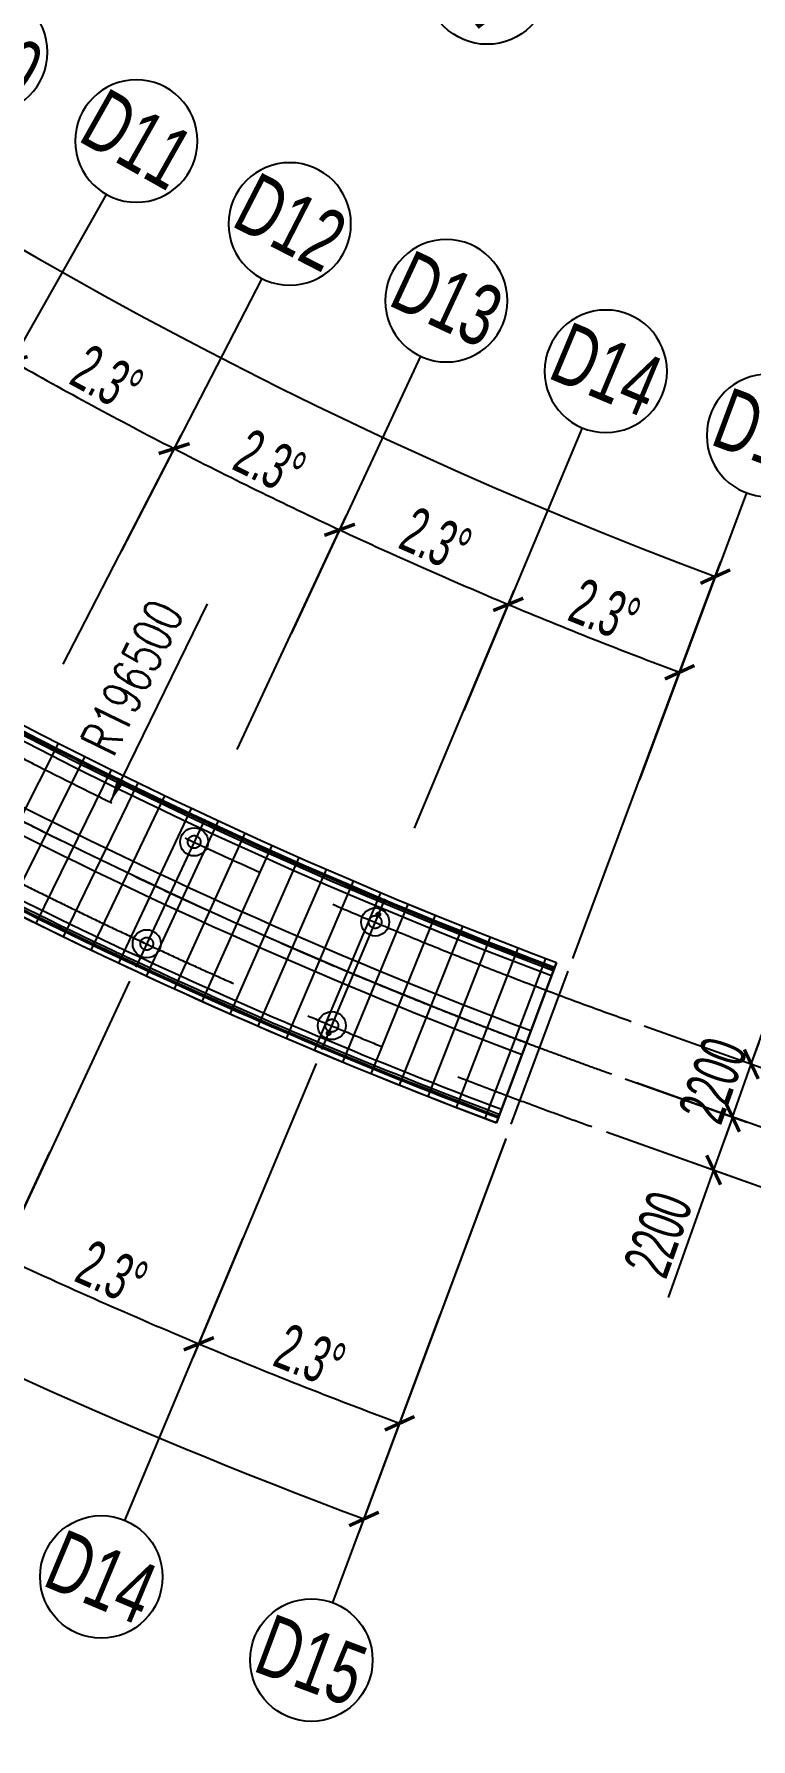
# Model space of a CAD drawing. Extents: x 36903891 to 38126251, y 2073392 to 2924740.
# Drawn here: x 37021895 to 37049990, y 2073392 to 2140173 of the extents above; entities that cross this region are included whole.
import ezdxf
from ezdxf.enums import TextEntityAlignment as Align
from ezdxf.xclip import XClip

# ---------------------------------------------------------------- set-up
doc = ezdxf.new("R2010")
doc.units = 0
doc.header["$LTSCALE"] = 1000
doc.header["$XCLIPFRAME"] = 0
for name, pattern in [('CENTER', [2, 1.25, -0.25, 0.25, -0.25]), ('CENTER2', [28.575, 19.05, -3.175, 3.175, -3.175]), ('DASH', [0.35, 0.25, -0.1])]:
    doc.linetypes.add(name, pattern=pattern)
doc.layers.get('0').update_dxf_attribs({"color": 8})
doc.layers.get('Defpoints').update_dxf_attribs({"color": 8})
for name, color, linetype in [('#幕墙线-平面', 8, 'Continuous'), ('#文字', 8, 'Continuous'), ('#标注', 8, 'Continuous'), ('#轴线', 8, 'CENTER2'), ('A-AL-E', 8, 'Continuous'), ('A-COLS-PLAN-C', 8, 'DASH'), ('A-DETL-ALUM', 8, 'Continuous'), ('A-FLOR', 8, 'Continuous'), ('A-GRID', 8, 'CENTER'), ('A-ROOF-DRAN', 8, 'Continuous'), ('A-STRS-HRAL', 8, 'Continuous'), ('DIM', 8, 'Continuous'), ('水-雨水-压力流-标识', 8, 'Continuous')]:
    doc.layers.add(name, color=color, linetype=linetype)
doc.styles.add('#文字', font='jrs.shx', dxfattribs={"width": 0.7, "bigfont": 'hztxt.shx'})
doc.styles.add('_TCH_DIM', font='SIMPLEX', dxfattribs={"bigfont": 'GBCBIG'})
doc.styles.add('JHZX', font='jrs.shx', dxfattribs={"width": 0.6, "bigfont": 'jhz.shx'})
doc.dimstyles.new('JZBZ-600', dxfattribs={"dimscale": 600, "dimtxt": 3, "dimasz": 1.5, "dimexe": 1, "dimexo": 1, "dimgap": 0.5, "dimtad": 1, "dimdec": 0, "dimdsep": 46, "dimtxsty": 'JHZX', "dimblk1": 'ARCHTICK', "dimblk2": 'ARCHTICK', "dimsah": 1, "dimcen": 0, "dimclrd": 1, "dimclre": 1, "dimclrt": 2, "dimadec": 1, "dimazin": 2, "dimtfac": 1, "dimtdec": 0, "dimtix": 1, "dimtmove": 0, "dimatfit": 3, "dimfxl": 1, "dimtolj": 1, "dimlwd": -1, "dimlwe": -1, "dimarcsym": 1})

# ---------------------------------------------------------------- blocks, each defined once
blk = doc.blocks.new('_ARCHTICK')
at = {"color": 0, "linetype": 'ByBlock', "const_width": 0.15}
blk.add_lwpolyline([(-0.5, -0.5), (0.5, 0.5)], dxfattribs=at)
blk = doc.blocks.new('*D96')
at = {"layer": '#标注', "transparency": 16777216}
for p, q in [((36626696, 2798970), (36639772, 2809138)), ((36712456, 2735989), (36718245, 2751509))]:
    blk.add_line(p, q, dxfattribs=at)
blk.add_arc((36780599, 2918657), 179000, 217.87162, 249.54243, dxfattribs=at)
at = {"layer": 'Defpoints', "color": 0, "transparency": 16777216}
for p in [(36780599, 2918657), (36626222, 2798601), (36661822, 2784742), (36712246, 2735427)]:
    blk.add_point(p, dxfattribs=at)
at = {"layer": '#标注', "transparency": 16777216, "xscale": 900, "yscale": 900, "zscale": 900}
for p, rotation in [((36639298, 2808770), 127.8716196905407), ((36718036, 2750946), 339.5424261213195)]:
    blk.add_blockref('_ARCHTICK', p, dxfattribs=dict(at, rotation=rotation))
at = {"layer": '#标注', "transparency": 16777216, "insert": (36675356, 2775350), "char_height": 1800, "attachment_point": 5, "rotation": 323.70702, "style": 'JHZX'}
blk.add_mtext('\\A1;31.7°', dxfattribs=at)
blk = doc.blocks.new('*D244')
at = {"layer": '#标注', "transparency": 16777216}
for p, q in [((36687897, 2738622), (36682175, 2727508)), ((36695076, 2735103), (36689797, 2723772))]:
    blk.add_line(p, q, dxfattribs=at)
blk.add_arc((36780599, 2918657), 214400, 242.75582, 245.01802, dxfattribs=at)
at = {"layer": 'Defpoints', "color": 0, "transparency": 16777216}
for p in [(36780599, 2918657), (36688172, 2739155), (36695330, 2735647), (36684967, 2726767)]:
    blk.add_point(p, dxfattribs=at)
at = {"layer": '#标注', "transparency": 16777216, "xscale": 900, "yscale": 900, "zscale": 900}
for p, rotation in [((36682450, 2728042), 152.755823994575), ((36690050, 2724316), 335.0180247023333)]:
    blk.add_blockref('_ARCHTICK', p, dxfattribs=dict(at, rotation=rotation))
at = {"layer": '#标注', "transparency": 16777216, "insert": (36686760, 2727219), "char_height": 1800, "attachment_point": 5, "rotation": 333.88692, "style": 'JHZX'}
blk.add_mtext('\\A1;2.3°', dxfattribs=at)
blk = doc.blocks.new('*D245')
at = {"layer": '#标注', "transparency": 16777216}
for p, q in [((36695076, 2735103), (36689797, 2723772)), ((36702388, 2731870), (36697560, 2720340))]:
    blk.add_line(p, q, dxfattribs=at)
blk.add_arc((36780599, 2918657), 214400, 245.01802, 247.28023, dxfattribs=at)
at = {"layer": 'Defpoints', "color": 0, "transparency": 16777216}
for p in [(36780599, 2918657), (36695330, 2735647), (36702620, 2732424), (36692616, 2723141)]:
    blk.add_point(p, dxfattribs=at)
at = {"layer": '#标注', "transparency": 16777216, "xscale": 900, "yscale": 900, "zscale": 900}
for p, rotation in [((36690050, 2724316), 155.0180247023325), ((36697792, 2720894), 337.2802254119698)]:
    blk.add_blockref('_ARCHTICK', p, dxfattribs=dict(at, rotation=rotation))
at = {"layer": '#标注', "transparency": 16777216, "insert": (36694389, 2723664), "char_height": 1800, "attachment_point": 5, "rotation": 336.14913, "style": 'JHZX'}
blk.add_mtext('\\A1;2.3°', dxfattribs=at)
blk = doc.blocks.new('*D246')
at = {"layer": '#标注', "transparency": 16777216}
for p, q in [((36702388, 2731870), (36697560, 2720340)), ((36709822, 2728929), (36705453, 2717217))]:
    blk.add_line(p, q, dxfattribs=at)
blk.add_arc((36780599, 2918657), 214400, 247.28023, 249.54243, dxfattribs=at)
at = {"layer": 'Defpoints', "color": 0, "transparency": 16777216}
for p in [(36780599, 2918657), (36702620, 2732424), (36710032, 2729491), (36700402, 2719821)]:
    blk.add_point(p, dxfattribs=at)
at = {"layer": '#标注', "transparency": 16777216, "xscale": 900, "yscale": 900, "zscale": 900}
for p, rotation in [((36697792, 2720894), 157.280225411985), ((36705663, 2717779), 339.5424261213535)]:
    blk.add_blockref('_ARCHTICK', p, dxfattribs=dict(at, rotation=rotation))
at = {"layer": '#标注', "transparency": 16777216, "insert": (36702154, 2720413), "char_height": 1800, "attachment_point": 5, "rotation": 338.41133, "style": 'JHZX'}
blk.add_mtext('\\A1;2.3°', dxfattribs=at)
blk = doc.blocks.new('*D248')
at = {"layer": '#标注', "transparency": 16777216}
for p, q in [((36620746, 2794343), (36607722, 2784214)), ((36709822, 2728927), (36704055, 2713469))]:
    blk.add_line(p, q, dxfattribs=at)
blk.add_arc((36780599, 2918657), 218400, 217.87162, 249.54243, dxfattribs=at)
at = {"layer": 'Defpoints', "color": 0, "transparency": 16777216}
for p in [(36780599, 2918657), (36621220, 2794711), (36635678, 2755266), (36710031, 2729490)]:
    blk.add_point(p, dxfattribs=at)
at = {"layer": '#标注', "transparency": 16777216, "xscale": 900, "yscale": 900, "zscale": 900}
for p, rotation in [((36608196, 2784583), 127.8716196904768), ((36704265, 2714031), 339.5424261213194)]:
    blk.add_blockref('_ARCHTICK', p, dxfattribs=dict(at, rotation=rotation))
at = {"layer": '#标注', "transparency": 16777216, "insert": (36652035, 2743594), "char_height": 1800, "attachment_point": 5, "rotation": 323.70702, "style": 'JHZX'}
blk.add_mtext('\\A1;31.7°', dxfattribs=at)
blk = doc.blocks.new('*D267')
at = {"layer": '#标注', "transparency": 16777216}
for p, q in [((36685788, 2751124), (36690763, 2759914)), ((36692475, 2747512), (36697099, 2756492))]:
    blk.add_line(p, q, dxfattribs=at)
blk.add_arc((36780599, 2918657), 183000, 240.49362, 242.75582, dxfattribs=at)
at = {"layer": 'Defpoints', "color": 0, "transparency": 16777216}
for p in [(36780599, 2918657), (36692571, 2758220), (36685493, 2750602), (36692201, 2746979)]:
    blk.add_point(p, dxfattribs=at)
at = {"layer": '#标注', "transparency": 16777216, "xscale": 900, "yscale": 900, "zscale": 900}
for p, rotation in [((36690467, 2759392), 150.493623290318), ((36696824, 2755959), 332.7558239975796)]:
    blk.add_blockref('_ARCHTICK', p, dxfattribs=dict(at, rotation=rotation))
at = {"layer": '#标注', "transparency": 16777216, "insert": (36694199, 2758700), "char_height": 1800, "attachment_point": 5, "rotation": 331.62472, "style": 'JHZX'}
blk.add_mtext('\\A1;2.3°', dxfattribs=at)
blk = doc.blocks.new('*D268')
at = {"layer": '#标注', "transparency": 16777216}
for p, q in [((36692475, 2747512), (36697099, 2756492)), ((36699299, 2744167), (36703565, 2753322))]:
    blk.add_line(p, q, dxfattribs=at)
blk.add_arc((36780599, 2918657), 183000, 242.75582, 245.01802, dxfattribs=at)
at = {"layer": 'Defpoints', "color": 0, "transparency": 16777216}
for p in [(36780599, 2918657), (36698973, 2754870), (36692201, 2746979), (36699046, 2743623)]:
    blk.add_point(p, dxfattribs=at)
at = {"layer": '#标注', "transparency": 16777216, "xscale": 900, "yscale": 900, "zscale": 900}
for p, rotation in [((36696824, 2755959), 152.7558239975815), ((36703312, 2752779), 335.0180247051549)]:
    blk.add_blockref('_ARCHTICK', p, dxfattribs=dict(at, rotation=rotation))
at = {"layer": '#标注', "transparency": 16777216, "insert": (36700580, 2755414), "char_height": 1800, "attachment_point": 5, "rotation": 333.88692, "style": 'JHZX'}
blk.add_mtext('\\A1;2.3°', dxfattribs=at)
blk = doc.blocks.new('*D269')
at = {"layer": '#标注', "transparency": 16777216}
for p, q in [((36699299, 2744167), (36703565, 2753322)), ((36706250, 2741094), (36710151, 2750411))]:
    blk.add_line(p, q, dxfattribs=at)
blk.add_arc((36780599, 2918657), 183000, 245.01802, 247.28023, dxfattribs=at)
at = {"layer": 'Defpoints', "color": 0, "transparency": 16777216}
for p in [(36780599, 2918657), (36705501, 2751776), (36699046, 2743623), (36706019, 2740541)]:
    blk.add_point(p, dxfattribs=at)
at = {"layer": '#标注', "transparency": 16777216, "xscale": 900, "yscale": 900, "zscale": 900}
for p, rotation in [((36703312, 2752779), 155.0180247051611), ((36709919, 2749857), 337.2802254118877)]:
    blk.add_blockref('_ARCHTICK', p, dxfattribs=dict(at, rotation=rotation))
at = {"layer": '#标注', "transparency": 16777216, "insert": (36707086, 2752383), "char_height": 1800, "attachment_point": 5, "rotation": 336.14913, "style": 'JHZX'}
blk.add_mtext('\\A1;2.3°', dxfattribs=at)
blk = doc.blocks.new('*D270')
at = {"layer": '#标注', "transparency": 16777216}
for p, q in [((36706250, 2741094), (36710151, 2750411)), ((36713317, 2738298), (36716847, 2747761))]:
    blk.add_line(p, q, dxfattribs=at)
blk.add_arc((36780599, 2918657), 183000, 247.28023, 249.54243, dxfattribs=at)
at = {"layer": 'Defpoints', "color": 0, "transparency": 16777216}
for p in [(36780599, 2918657), (36712147, 2748942), (36706019, 2740541), (36713107, 2737736)]:
    blk.add_point(p, dxfattribs=at)
at = {"layer": '#标注', "transparency": 16777216, "xscale": 900, "yscale": 900, "zscale": 900}
for p, rotation in [((36709919, 2749857), 157.2802254118843), ((36716638, 2747199), 339.542426121188)]:
    blk.add_blockref('_ARCHTICK', p, dxfattribs=dict(at, rotation=rotation))
at = {"layer": '#标注', "transparency": 16777216, "insert": (36713707, 2749611), "char_height": 1800, "attachment_point": 5, "rotation": 338.41133, "style": 'JHZX'}
blk.add_mtext('\\A1;2.3°', dxfattribs=at)
blk = doc.blocks.new('*D202')
at = {"layer": '#标注', "transparency": 16777216}
for p, q in [((36714503, 2731271), (36719273, 2729573)), ((36718708, 2729774), (36717970, 2727701)), ((36713765, 2729199), (36718535, 2727500)), ((36717970, 2727701), (36716190, 2722703))]:
    blk.add_line(p, q, dxfattribs=at)
at = {"layer": 'Defpoints', "color": 0, "transparency": 16777216}
for p in [(36713938, 2731473), (36713200, 2729400), (36718708, 2729774)]:
    blk.add_point(p, dxfattribs=at)
at = {"layer": '#标注', "transparency": 16777216, "xscale": 900, "yscale": 900, "zscale": 900}
for p, rotation in [((36718708, 2729774), 70.39804444135858), ((36717970, 2727701), 250.3980444413586)]:
    blk.add_blockref('_ARCHTICK', p, dxfattribs=dict(at, rotation=rotation))
at = {"layer": '#标注', "transparency": 16777216, "insert": (36715799, 2725181), "char_height": 1800, "attachment_point": 5, "rotation": 70.39804, "style": 'JHZX'}
blk.add_mtext('\\A1;2200', dxfattribs=at)
blk = doc.blocks.new('*D203')
at = {"layer": '#标注', "transparency": 16777216}
for p, q in [((36715241, 2733344), (36720011, 2731645)), ((36719446, 2731846), (36719748, 2732694)), ((36718708, 2729774), (36719446, 2731846)), ((36714503, 2731271), (36719273, 2729573)), ((36718708, 2729774), (36718406, 2728926))]:
    blk.add_line(p, q, dxfattribs=at)
at = {"layer": 'Defpoints', "color": 0, "transparency": 16777216}
for p in [(36714676, 2733545), (36713938, 2731473), (36719446, 2731846)]:
    blk.add_point(p, dxfattribs=at)
at = {"layer": '#标注', "transparency": 16777216, "xscale": 900, "yscale": 900, "zscale": 900}
for p, rotation in [((36719446, 2731846), 250.3980444416998), ((36718708, 2729774), 70.39804444169972)]:
    blk.add_blockref('_ARCHTICK', p, dxfattribs=dict(at, rotation=rotation))
at = {"layer": '#标注', "transparency": 16777216, "insert": (36717947, 2731213), "char_height": 1800, "attachment_point": 5, "rotation": 70.39804, "style": 'JHZX'}
blk.add_mtext('\\A1;2200', dxfattribs=at)
blk = doc.blocks.new('*D221')
at = {"layer": '#标注', "transparency": 16777216}
for p, q in [((36781164, 2918456), (36785934, 2916757)), ((36719446, 2731846), (36785369, 2916958)), ((36715241, 2733344), (36720011, 2731645))]:
    blk.add_line(p, q, dxfattribs=at)
at = {"layer": 'Defpoints', "color": 0, "transparency": 16777216}
for p in [(36780599, 2918657), (36785369, 2916958), (36714676, 2733545)]:
    blk.add_point(p, dxfattribs=at)
at = {"layer": '#标注', "transparency": 16777216, "xscale": 900, "yscale": 900, "zscale": 900}
for p, rotation in [((36785369, 2916958), 70.3980444416187), ((36719446, 2731846), 250.3980444416187)]:
    blk.add_blockref('_ARCHTICK', p, dxfattribs=dict(at, rotation=rotation))
at = {"layer": '#标注', "transparency": 16777216, "insert": (36751277, 2824805), "char_height": 1800, "attachment_point": 5, "rotation": 70.39804, "style": 'JHZX'}
blk.add_mtext('\\A1;196500', dxfattribs=at)
blk = doc.blocks.new('*D223')
at = {"layer": '#标注', "transparency": 16777216}
for p, q in [((36715241, 2733344), (36723782, 2730302)), ((36723217, 2730503), (36723519, 2731351)), ((36721741, 2726358), (36723217, 2730503)), ((36713765, 2729199), (36722306, 2726157)), ((36721741, 2726358), (36721439, 2725511))]:
    blk.add_line(p, q, dxfattribs=at)
at = {"layer": 'Defpoints', "color": 0, "transparency": 16777216}
for p in [(36714676, 2733545), (36723217, 2730503), (36713200, 2729400)]:
    blk.add_point(p, dxfattribs=at)
at = {"layer": '#标注', "transparency": 16777216, "xscale": 900, "yscale": 900, "zscale": 900}
for p, rotation in [((36723217, 2730503), 250.3980444415292), ((36721741, 2726358), 70.39804444152922)]:
    blk.add_blockref('_ARCHTICK', p, dxfattribs=dict(at, rotation=rotation))
at = {"layer": '#标注', "transparency": 16777216, "insert": (36721349, 2728833), "char_height": 1800, "attachment_point": 5, "rotation": 70.39804, "style": 'JHZX'}
blk.add_mtext('\\A1;4400', dxfattribs=at)
blk = doc.blocks.new('*U51')
blk.add_line((0, -20), (0, 0))
blk.add_circle((0, -24), 4)
at = {"style": 'JHZX', "width": 0.75}
blk.add_attdef('AXES', text='', height=4, dxfattribs=at).set_placement((0, -24), align=Align.MIDDLE_CENTER)
blk = doc.blocks.new('*U49')
blk.add_line((20, 0), (0, 0))
blk.add_circle((24, 0), 4)
at = {"style": 'JHZX', "width": 0.75}
blk.add_attdef('AXES', text='', height=4, dxfattribs=at).set_placement((24, 0), align=Align.MIDDLE_CENTER)
blk = doc.blocks.new('*U54')
blk.add_line((0, -20), (0, -20))
blk.add_circle((0, -24), 4)
at = {"style": 'JHZX', "width": 0.75}
blk.add_attdef('AXES', text='', height=4, dxfattribs=at).set_placement((0, -24), align=Align.MIDDLE_CENTER)
blk = doc.blocks.new('DOTE-11')
at = {"layer": '#轴线'}
for p, q in [((36698032, 2741448), (36695329, 2735647)), ((36702620, 2732424), (36705092, 2738327)), ((36710032, 2729491), (36712269, 2735487))]:
    blk.add_line(p, q, dxfattribs=at)
for points in [[(36619930, 2865401, 0.466577), (36603298, 2824183, 0.186907), (36713200, 2729400)], [(36649692, 2857636, 0.680187), (36616601, 2810411, 0.162818), (36714738, 2733523)], [(36617041, 2848829, 0.331816), (36614765, 2809199, 0.162774), (36713969, 2731462)]]:
    blk.add_lwpolyline(points, format="xyb", dxfattribs=at)
blk = doc.blocks.new('A$C80b62fe7')
at = {"layer": '#幕墙线-平面'}
for points in [[(-78822, 63164, 0.005574), (-75982, 59854, 0.004935), (-73407, 56977, 0.059294), (-38419, 26758, 0.058599), (2176, 5784, 0.058599)], [(-80806, 61500, 0.005574), (-77929, 58146, 0.004935), (-75320, 55231, 0.059294), (-39869, 24612, 0.058599), (1264, 3360, 0.058599)], [(-81572, 60857, 0.005574), (-78681, 57487, 0.004935), (-76058, 54557, 0.059294), (-40428, 23783, 0.058599), (912, 2424, 0.058599)], [(-83756, 59026, 0.005574), (-80823, 55607, 0.004935), (-78163, 52635, 0.059294), (-42023, 21421, 0.058599), (-92, -243, 0.058599)], [(-83557, 59193, 0.005574), (-80628, 55778, 0.004935), (-77971, 52810, 0.059294), (-41878, 21637, 0.058599), (0, 0, 0.058599)]]:
    blk.add_lwpolyline(points, format="xyb", dxfattribs=at)
blk.add_arc((71052, 188867), 195350, 213.4267, 249.3814, dxfattribs=at)
blk = doc.blocks.new('DASWQE')
at = {"layer": '#幕墙线-平面', "ltscale": 10}
for points in [[(-149869, -125699, 0.005574), (-147029, -129009, 0.004935), (-144454, -131886, 0.059294), (-109466, -162105, 0.058599), (-68871, -183079, 0.058599)], [(-151853, -127363, 0.005574), (-148976, -130717, 0.004935), (-146367, -133632, 0.059294), (-110916, -164251, 0.058599), (-69783, -185503, 0.058599)], [(-152619, -128006, 0.005574), (-149728, -131376, 0.004935), (-147105, -134306, 0.059294), (-111475, -165080, 0.058599), (-70135, -186439, 0.058599)], [(-154604, -129670, 0.005574), (-151675, -133085, 0.004935), (-149018, -136053, 0.059294), (-112925, -167226, 0.058599), (-71047, -188863, 0.058599)]]:
    blk.add_lwpolyline(points, format="xyb", dxfattribs=at)
for points in [[(-91330, -180231), (-88301, -174254)], [(-90258, -180770), (-87265, -174775)], [(-89183, -181303), (-86225, -175291)], [(-88104, -181829), (-85183, -175800)], [(-87023, -182349), (-84137, -176302)], [(-85938, -182863), (-83089, -176799)], [(-84851, -183370), (-82037, -177289)], [(-83760, -183871), (-80983, -177773)], [(-82667, -184365), (-79926, -178251)], [(-81570, -184853), (-78866, -178723)], [(-80471, -185334), (-77803, -179188)], [(-79369, -185808), (-76737, -179647)], [(-78264, -186277), (-75669, -180100)], [(-77156, -186738), (-74598, -180546)], [(-76046, -187193), (-73524, -180986)], [(-74933, -187641), (-72448, -181419)], [(-73817, -188083), (-71369, -181846)], [(-72699, -188518), (-70288, -182267)], [(-71578, -188947), (-69204, -182681)]]:
    blk.add_lwpolyline(points, dxfattribs=at)
at = {"layer": 'DIM', "ltscale": 10}
blk.add_blockref('A$C80b62fe7', (-71047, -188863), dxfattribs=at)
blk = doc.blocks.new('雨水立管')
blk.add_circle((0, 0), 50)
blk = doc.blocks.new('雨水')
at = {"layer": '水-雨水-压力流-标识', "xscale": 1.5, "yscale": 1.5, "zscale": 1.5}
for p in [(35572205, 2737704), (35570255, 2733046)]:
    blk.add_blockref('雨水立管', p, dxfattribs=at)
blk = doc.blocks.new('800柱子')
at = {"layer": 'A-DETL-ALUM', "ltscale": 0.3}
blk.add_circle((35572079, 2737405), 550, dxfattribs=at)
blk = doc.blocks.new('_YZHK')
blk.add_circle((0, 0), 0.5)
blk = doc.blocks.new('ASDFASD')
at = {"layer": 'A-COLS-PLAN-C', "ltscale": 0.3, "xscale": 500, "yscale": 500, "zscale": 500}
for p in [(35564984, 2740542), (35572079, 2737405), (35563126, 2736553), (35570380, 2733346)]:
    blk.add_blockref('_YZHK', p, dxfattribs=at)
blk = doc.blocks.new('CXVFG')
at = {"layer": 'A-AL-E'}
for p, q in [((39225585.6, 1806988.3), (39223242, 1800711.5)), ((39223242, 1800711.5), (39225585.6, 1806988.3))]:
    blk.add_line(p, q, dxfattribs=at)
blk.add_lwpolyline([(39192425.7, 1808353.4), (39195528.2, 1813835.7, 0.0380144), (39223312.5, 1800898.7)], format="xyb", dxfattribs=at)
for radius, start, end in [(195550, 213.426702, 249.381548), (195350, 213.426702, 249.381401), (202050, 240.734661, 249.38619), (202050, 240.734661, 249.38619)]:
    blk.add_arc((39294377.2, 1989825.2), radius, start, end, dxfattribs=at)
at = {"layer": 'A-ROOF-DRAN'}
blk.add_lwpolyline([(39183177.1, 1825155.1, 0.058599), (39224413.7, 1803849.9)], format="xyb", dxfattribs=at)
at = {"layer": 'A-STRS-HRAL'}
blk.add_line((39225462.4, 1806660.7), (39225392.5, 1806473.3), dxfattribs=at)
for points in [[(39225462.4, 1806660.7, -0.128638), (39144595.9, 1863872.7), (39144442.9, 1863743.9, 0.1286385), (39225392.5, 1806473.3)], [(39195372.8, 1813865.7), (39195225.1, 1813604.6), (39195471.3, 1814039.8, 0.0382), (39223365.3, 1801039.1), (39223435.2, 1801226.5, -0.0384472), (39195395.6, 1814312), (39195051, 1813703.1)]]:
    blk.add_lwpolyline(points, format="xyb", dxfattribs=at)
at = {"layer": 'A-COLS-PLAN-C'}
blk.add_blockref('ASDFASD', (3646404.7, -928832), dxfattribs=at)
at = {"layer": '水-雨水-压力流-标识'}
for name, p in [('雨水', (3646404.7, -928832)), ('800柱子', (3639309.4, -925695)), ('800柱子', (3646404.7, -928832)), ('800柱子', (3637451.1, -929683.4)), ('800柱子', (3644705.3, -932890.6))]:
    blk.add_blockref(name, p, dxfattribs=at)
blk = doc.blocks.new('ZW-5001')
at = {"layer": '#标注'}
for points in [[(36698114.5, 2749879.1), (36694757.9, 2743010.8), (36694318.8, 2742112.4)], [(36718535.2, 2727500.1), (36724310, 2725443.6), (36725506.6, 2723991)]]:
    blk.add_lwpolyline(points, dxfattribs=at)
blk.add_lwpolyline([(36694757.9, 2743010.8, 330, 0, 0), (36694318.8, 2742112.4, 0, 0, 0)], format="xyseb", dxfattribs=at)
ref = blk.add_blockref('*U54', (36700171.9, 2785497), dxfattribs=dict(at, xscale=599.9999999999998, yscale=599.9999999999998, zscale=599.9999999999998, rotation=38.29963733037319))
ref.add_attrib('AXES', 'DA', dxfattribs={"layer": '0', "height": 2400, "rotation": 38.299637, "style": '#文字', "width": 0.7}).set_placement((36709096.7, 2774196.2), align=Align.MIDDLE_CENTER)
ref = blk.add_blockref('*U51', (36681881.6, 2759248.2), dxfattribs=dict(at, xscale=-600.0000000000001, yscale=600.0000000000001, rotation=148.230878411147))
ref.add_attrib('AXES', 'D10', dxfattribs={"layer": '0', "height": 2400, "rotation": 328.230879, "style": '#文字', "width": 0.7}).set_placement((36689505.3, 2771558.7), align=Align.MIDDLE_CENTER)
ref = blk.add_blockref('*U51', (36688250.8, 2755475.8), dxfattribs=dict(at, xscale=-600, yscale=600, rotation=150.4930787076894))
ref.add_attrib('AXES', 'D11', dxfattribs={"layer": '0', "height": 2400, "rotation": 330.493079, "style": '#文字', "width": 0.7}).set_placement((36695382.7, 2768077.7), align=Align.MIDDLE_CENTER)
ref = blk.add_blockref('*U51', (36694764, 2751957.8), dxfattribs=dict(at, xscale=-600.000000000001, yscale=600.0000000000008, rotation=152.7552790042317))
ref.add_attrib('AXES', 'D12', dxfattribs={"layer": '0', "height": 2400, "rotation": 332.755279, "style": '#文字', "width": 0.7}).set_placement((36701392.8, 2764831.4), align=Align.MIDDLE_CENTER)
ref = blk.add_blockref('*U51', (36701411, 2748699.6), dxfattribs=dict(at, xscale=-599.9999999999999, yscale=599.9999999999998, rotation=155.0174793007738))
ref.add_attrib('AXES', 'D13', dxfattribs={"layer": '0', "height": 2400, "rotation": 335.017479, "style": '#文字', "width": 0.7}).set_placement((36707526.5, 2761824.8), align=Align.MIDDLE_CENTER)
ref = blk.add_blockref('*U51', (36708181.3, 2745706.3), dxfattribs=dict(at, xscale=-599.9999999999994, yscale=599.9999999999994, rotation=157.2796795973158))
ref.add_attrib('AXES', 'D14', dxfattribs={"layer": '0', "height": 2400, "rotation": 337.27968, "style": '#文字', "width": 0.7}).set_placement((36713774, 2759062.7), align=Align.MIDDLE_CENTER)
ref = blk.add_blockref('*U51', (36715064.6, 2742982.6), dxfattribs=dict(at, xscale=-600.0000000000001, yscale=600.0000000000002, rotation=159.541879893858))
ref.add_attrib('AXES', 'D15', dxfattribs={"layer": '0', "height": 2400, "rotation": 339.54188, "style": '#文字', "width": 0.7}).set_placement((36720125.7, 2756549.3), align=Align.MIDDLE_CENTER)
ref = blk.add_blockref('*U49', (36714943.2, 2731114.7), dxfattribs=dict(at, xscale=600.0000000000001, yscale=600.0000000000001, rotation=340.3978626698391))
ref.add_attrib('AXES', 'DB', dxfattribs={"layer": '0', "height": 2400, "rotation": 340.397863, "style": '#文字', "width": 0.7}).set_placement((36728508.7, 2726283.6), align=Align.MIDDLE_CENTER)
ref = blk.add_blockref('*U51', (36691950.8, 2728395.3), dxfattribs=dict(at, xscale=600, yscale=600, rotation=335.0178450207414))
ref.add_attrib('AXES', 'D13', dxfattribs={"layer": '0', "height": 2400, "rotation": 335.017845, "style": '#文字', "width": 0.7}).set_placement((36685869.2, 2715342.5), align=Align.MIDDLE_CENTER)
ref = blk.add_blockref('*U51', (36699530, 2725044.4), dxfattribs=dict(at, xscale=599.9999999999998, yscale=599.9999999999998, rotation=337.2800453172836))
ref.add_attrib('AXES', 'D14', dxfattribs={"layer": '0', "height": 2400, "rotation": 337.280045, "style": '#文字', "width": 0.7}).set_placement((36693968.4, 2711761.8), align=Align.MIDDLE_CENTER)
ref = blk.add_blockref('*U51', (36707235.6, 2721995.3), dxfattribs=dict(at, xscale=600.0000000000001, yscale=600.0000000000001, rotation=339.5422456138256))
ref.add_attrib('AXES', 'D15', dxfattribs={"layer": '0', "height": 2400, "rotation": 339.542245, "style": '#文字', "width": 0.7}).set_placement((36702202.6, 2708503.5), align=Align.MIDDLE_CENTER)
at = {"layer": '#文字', "style": '_TCH_DIM', "width": 0.705882}
blk.add_text('R196500', height=1487.5, rotation=63.954644, dxfattribs=at).set_placement((36694451.8, 2743822.2))
at = {"layer": '#标注'}
for base, p1, p2, picture, middle in [((36635678.4, 2755265.8), (36621220.1, 2794711.2), (36710031.3, 2729489.6), '*D248', (36652034.7, 2743593.8)), ((36661822.5, 2784742.1), (36626222.1, 2798601.2), (36712246, 2735426.6), '*D96', (36675356.1, 2775350.2)), ((36684966.8, 2726766.7), (36688172.1, 2739155.4), (36695329.5, 2735646.9), '*D244', (36686759.8, 2727219.1)), ((36692571.1, 2758219.7), (36685492.8, 2750602.1), (36692200.5, 2746979), '*D267', (36694199.1, 2758699.8)), ((36692615.8, 2723141.5), (36695329.5, 2735646.9), (36702619.9, 2732423.8), '*D245', (36694389.5, 2723664.2)), ((36698972.6, 2754870.1), (36692200.5, 2746979), (36699046, 2743623.5), '*D268', (36700580.3, 2755414)), ((36700401.9, 2719820.9), (36702619.9, 2732423.8), (36710031.8, 2729490.9), '*D246', (36702153.5, 2720413.3)), ((36705501.3, 2751775.8), (36699046, 2743623.5), (36706018.6, 2740540.8), '*D269', (36707086.3, 2752382.7)), ((36712147.1, 2748941.5), (36706018.6, 2740540.8), (36713107.4, 2737735.8), '*D270', (36713706.9, 2749610.6))]:
    dim = blk.add_angular_dim_3p(base=base, center=(36780598.5, 2918657.2), p1=p1, p2=p2, dimstyle='JZBZ-600', override={"dimclrd": 256, "dimclre": 256, "dimclrt": 256}, dxfattribs=at)
    dim.commit()
    dim.dimension.update_dxf_attribs({"geometry": picture, "text_midpoint": middle})
for p1, p2, distance, picture, middle in [((36714676, 2733545.1), (36780598.5, 2918657.2), -5063.6, '*D221', (36751276.9, 2824805)), ((36713937.9, 2731472.6), (36714676, 2733545.1), -5063.6, '*D203', (36717946.6, 2731212.7)), ((36713199.8, 2729400.1), (36714676, 2733545.1), -9066.7, '*D223', (36721348.7, 2728833.5))]:
    dim = blk.add_aligned_dim(p1=p1, p2=p2, distance=distance, dimstyle='JZBZ-600', override={"dimclrd": 256, "dimclre": 256, "dimclrt": 256}, dxfattribs=at)
    dim.commit()
    dim.dimension.update_dxf_attribs({"geometry": picture, "text_midpoint": middle})
dim = blk.add_linear_dim(base=(36718708.1, 2729773.9), p1=(36713199.8, 2729400.1), p2=(36713937.9, 2731472.6), angle=70.398044, dimstyle='JZBZ-600', override={"dimclrd": 256, "dimclre": 256, "dimclrt": 256}, dxfattribs=at)
dim.commit()
dim.dimension.update_dxf_attribs({"geometry": '*D202', "text_midpoint": (36716929, 2724778.3), "dimtype": 129})
blk = doc.blocks.new('FDGFH')
at = {"layer": 'A-FLOR'}
blk.add_blockref('ZW-5001', (-36780599, -2918657), dxfattribs=at)
at = {"layer": 'A-GRID'}
blk.add_blockref('DOTE-11', (-36780599, -2918657), dxfattribs=at)
blk = doc.blocks.new('JUTEWR')
at = {"layer": 'A-STRS-HRAL'}
blk.add_blockref('DASWQE', (36747505, 2929437), dxfattribs=at)
at = {"layer": 'DIM'}
for name, p in [('FDGFH', (36747510, 2929431)), ('CXVFG', (-2546868, 939616))]:
    blk.add_blockref(name, p, dxfattribs=at)

msp = doc.modelspace()

# ---------------------------------------------------------------- block references
at = {"layer": 'DIM'}
ref = msp.add_blockref('JUTEWR', (363648.3, -642797.5), dxfattribs=at)
XClip(ref).set_block_clipping_path([(36540243.0880557299, 2702892.0700622862), (36938694.1744792983, 3117037.741362222)])

doc.saveas('drawing.dxf')
